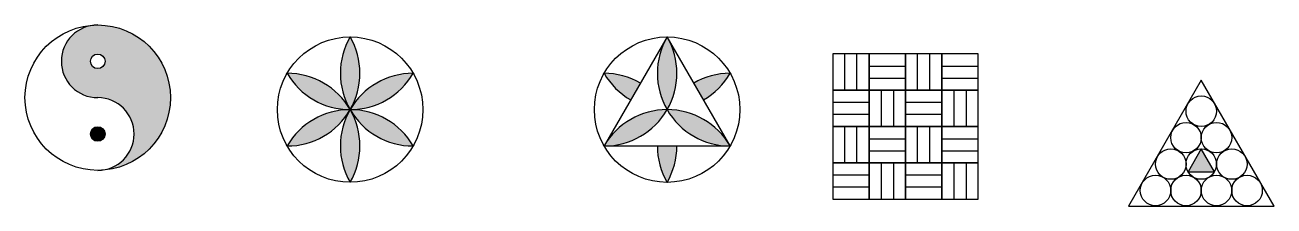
# Model space of a CAD drawing. Header units: millimetres. Extents: x 1823 to 2681, y 1733 to 1858.
import ezdxf

# ---------------------------------------------------------------- set-up
doc = ezdxf.new("R2010")
doc.units = ezdxf.units.MM

msp = doc.modelspace()

# ---------------------------------------------------------------- hatches: boundary and pattern name
h = msp.add_hatch(color=256)
h.dxf.hatch_style = 1
h.paths.add_polyline_path([(1872.64, 1857.76, 1), (1872.64, 1807.76, -1), (1872.64, 1757.76, 0.414214), (1922.64, 1807.76, 0.414214)])
h.paths.add_polyline_path([(1867.64, 1832.76, -1), (1877.64, 1832.76, -1)], flags=16)
h = msp.add_hatch(color=1)
h.dxf.hatch_style = 1
h.paths.add_polyline_path([(2046.12, 1849.53, 0.267949), (2046.12, 1799.53, 0.267949)])
h.paths.add_polyline_path([(2002.82, 1824.53, 0.267949), (2046.12, 1799.53, 0.267949)])
h.paths.add_polyline_path([(2046.12, 1799.53, 0.267949), (2002.82, 1774.53, 0.267949)])
h.paths.add_polyline_path([(2046.12, 1799.53, 0.267949), (2046.12, 1749.53, 0.267949)])
h.paths.add_polyline_path([(2046.12, 1799.53, 0.267949), (2089.42, 1774.53, 0.267949)])
h.paths.add_polyline_path([(2089.42, 1824.53, 0.267949), (2046.12, 1799.53, 0.267949)])
h = msp.add_hatch(color=1)
h.dxf.hatch_style = 1
h.paths.add_polyline_path([(2046.12, 1849.53, 0.267949), (2046.12, 1799.53, 0.267949)])
h.paths.add_polyline_path([(2002.82, 1824.53, 0.267949), (2046.12, 1799.53, 0.267949)])
h.paths.add_polyline_path([(2046.12, 1799.53, 0.267949), (2002.82, 1774.53, 0.267949)])
h.paths.add_polyline_path([(2046.12, 1799.53, 0.267949), (2046.12, 1749.53, 0.267949)])
h.paths.add_polyline_path([(2046.12, 1799.53, 0.267949), (2089.42, 1774.53, 0.267949)])
h.paths.add_polyline_path([(2089.42, 1824.53, 0.267949), (2046.12, 1799.53, 0.267949)])
h = msp.add_hatch(color=1)
h.dxf.hatch_style = 1
h.paths.add_polyline_path([(2263.97, 1849.52, 0.267949), (2263.97, 1799.52, 0.267949)])
h.paths.add_polyline_path([(2220.67, 1824.52, 0.131652), (2238.97, 1806.22), (2245.67, 1817.82, 0.131652)])
h.paths.add_polyline_path([(2263.97, 1799.52, 0.267949), (2220.67, 1774.52, 0.267949)])
h.paths.add_polyline_path([(2270.67, 1774.52), (2257.27, 1774.52, 0.131652), (2263.97, 1749.52, 0.131652)])
h.paths.add_polyline_path([(2263.97, 1799.52, 0.267949), (2307.27, 1774.52, 0.267949)])
h.paths.add_polyline_path([(2307.27, 1824.52, 0.131652), (2282.27, 1817.82), (2288.97, 1806.22, 0.131652)])
h = msp.add_hatch(color=256)
h.dxf.hatch_style = 1
h.paths.add_polyline_path([(1867.64, 1782.76, 1), (1877.64, 1782.76, 1)])
h = msp.add_hatch(color=1)
h.dxf.hatch_style = 1
h.paths.add_polyline_path([(2622.04, 1756.84), (2640.21, 1756.84), (2631.12, 1772.57)])

# ---------------------------------------------------------------- linework, layer by layer
for p, q in [((2263.97, 1849.52), (2220.67, 1774.52)), ((2307.27, 1774.52), (2263.97, 1849.52)), ((2377.82, 1837.84), (2377.82, 1812.84)), ((2402.82, 1837.84), (2377.82, 1837.84)), ((2386.16, 1812.84), (2386.16, 1837.84)), ((2394.49, 1812.84), (2394.49, 1837.84)), ((2402.82, 1812.84), (2402.82, 1837.84)), ((2427.82, 1837.84), (2402.82, 1837.84)), ((2402.82, 1837.84), (2402.82, 1812.84)), ((2427.82, 1812.84), (2427.82, 1837.84)), ((2427.82, 1837.84), (2427.82, 1812.84)), ((2452.82, 1837.84), (2427.82, 1837.84)), ((2436.16, 1812.84), (2436.16, 1837.84)), ((2444.49, 1812.84), (2444.49, 1837.84)), ((2477.82, 1837.84), (2452.82, 1837.84)), ((2452.82, 1837.84), (2452.82, 1812.84)), ((2452.82, 1812.84), (2452.82, 1837.84)), ((2477.82, 1812.84), (2477.82, 1837.84)), ((2402.82, 1829.5), (2427.82, 1829.5)), ((2452.82, 1829.5), (2477.82, 1829.5)), ((2402.82, 1821.17), (2427.82, 1821.17)), ((2452.82, 1821.17), (2477.82, 1821.17)), ((2377.82, 1812.84), (2402.82, 1812.84)), ((2402.82, 1812.84), (2377.82, 1812.84)), ((2377.82, 1812.84), (2377.82, 1787.84)), ((2402.82, 1787.84), (2402.82, 1812.84)), ((2427.82, 1812.84), (2402.82, 1812.84)), ((2402.82, 1812.84), (2402.82, 1787.84)), ((2402.82, 1812.84), (2427.82, 1812.84)), ((2411.16, 1812.84), (2411.16, 1787.84)), ((2419.49, 1812.84), (2419.49, 1787.84)), ((2427.82, 1787.84), (2427.82, 1812.84)), ((2427.82, 1812.84), (2452.82, 1812.84)), ((2452.82, 1812.84), (2427.82, 1812.84)), ((2427.82, 1812.84), (2427.82, 1787.84)), ((2452.82, 1812.84), (2477.82, 1812.84)), ((2452.82, 1787.84), (2452.82, 1812.84)), ((2477.82, 1812.84), (2452.82, 1812.84)), ((2452.82, 1812.84), (2452.82, 1787.84)), ((2461.16, 1812.84), (2461.16, 1787.84)), ((2469.49, 1812.84), (2469.49, 1787.84)), ((2477.82, 1787.84), (2477.82, 1812.84)), ((2402.82, 1804.5), (2377.82, 1804.5)), ((2452.82, 1804.5), (2427.82, 1804.5)), ((2402.82, 1796.17), (2377.82, 1796.17)), ((2452.82, 1796.17), (2427.82, 1796.17)), ((2377.82, 1787.84), (2402.82, 1787.84)), ((2377.82, 1787.84), (2377.82, 1762.84)), ((2402.82, 1787.84), (2377.82, 1787.84)), ((2386.16, 1762.84), (2386.16, 1787.84)), ((2394.49, 1762.84), (2394.49, 1787.84)), ((2402.82, 1787.84), (2427.82, 1787.84)), ((2427.82, 1787.84), (2402.82, 1787.84)), ((2402.82, 1787.84), (2402.82, 1762.84)), ((2402.82, 1762.84), (2402.82, 1787.84)), ((2427.82, 1762.84), (2427.82, 1787.84)), ((2427.82, 1787.84), (2427.82, 1762.84)), ((2452.82, 1787.84), (2427.82, 1787.84)), ((2427.82, 1787.84), (2452.82, 1787.84)), ((2436.16, 1762.84), (2436.16, 1787.84)), ((2444.49, 1762.84), (2444.49, 1787.84)), ((2477.82, 1787.84), (2452.82, 1787.84)), ((2452.82, 1787.84), (2452.82, 1762.84)), ((2452.82, 1762.84), (2452.82, 1787.84)), ((2452.82, 1787.84), (2477.82, 1787.84)), ((2477.82, 1762.84), (2477.82, 1787.84)), ((2402.82, 1779.5), (2427.82, 1779.5)), ((2452.82, 1779.5), (2477.82, 1779.5)), ((2220.67, 1774.52), (2307.27, 1774.52)), ((2402.82, 1771.17), (2427.82, 1771.17)), ((2452.82, 1771.17), (2477.82, 1771.17)), ((2402.82, 1762.84), (2377.82, 1762.84)), ((2377.82, 1762.84), (2377.82, 1737.84)), ((2377.82, 1762.84), (2402.82, 1762.84)), ((2402.82, 1737.84), (2402.82, 1762.84)), ((2427.82, 1762.84), (2402.82, 1762.84)), ((2402.82, 1762.84), (2402.82, 1737.84)), ((2402.82, 1762.84), (2427.82, 1762.84)), ((2411.16, 1762.84), (2411.16, 1737.84)), ((2419.49, 1762.84), (2419.49, 1737.84)), ((2427.82, 1737.84), (2427.82, 1762.84)), ((2427.82, 1762.84), (2452.82, 1762.84)), ((2452.82, 1762.84), (2427.82, 1762.84)), ((2427.82, 1762.84), (2427.82, 1737.84)), ((2477.82, 1762.84), (2452.82, 1762.84)), ((2452.82, 1762.84), (2452.82, 1737.84)), ((2452.82, 1762.84), (2477.82, 1762.84)), ((2452.82, 1737.84), (2452.82, 1762.84)), ((2461.16, 1762.84), (2461.16, 1737.84)), ((2469.49, 1762.84), (2469.49, 1737.84)), ((2477.82, 1737.84), (2477.82, 1762.84)), ((2402.82, 1754.5), (2377.82, 1754.5)), ((2452.82, 1754.5), (2427.82, 1754.5)), ((2402.82, 1746.17), (2377.82, 1746.17)), ((2452.82, 1746.17), (2427.82, 1746.17)), ((2377.82, 1737.84), (2402.82, 1737.84)), ((2402.82, 1737.84), (2427.82, 1737.84)), ((2427.82, 1737.84), (2452.82, 1737.84)), ((2452.82, 1737.84), (2477.82, 1737.84))]:
    msp.add_line(p, q)
for points in [[(2681.12, 1733.22), (2631.12, 1819.82), (2581.12, 1733.22)], [(2631.12, 1772.57), (2622.04, 1756.84), (2640.21, 1756.84)]]:
    msp.add_lwpolyline(points, close=True)
for centre, radius in [((1872.64, 1807.76), 50), ((2046.12, 1799.53), 50), ((2046.12, 1799.53), 50), ((2263.97, 1799.52), 50), ((2263.97, 1799.52), 50), ((1872.64, 1832.76), 5), ((2631.12, 1798.42), 10.49), ((1872.64, 1782.76), 5), ((2620.63, 1780.25), 10.49), ((2641.61, 1780.25), 10.49), ((2610.14, 1762.08), 10.49), ((2631.12, 1762.08), 10.49), ((2652.1, 1762.08), 10.49), ((2599.66, 1743.92), 10.49), ((2620.63, 1743.92), 10.49), ((2641.61, 1743.92), 10.49), ((2662.59, 1743.92), 10.49)]:
    msp.add_circle(centre, radius)
for centre, radius, start, end in [((1872.64, 1832.76), 25, 90, 270), ((2002.82, 1824.53), 50, 270, 30), ((2002.82, 1824.53), 50, 270, 30), ((2089.42, 1824.53), 50, 150, 270), ((2089.42, 1824.53), 50, 150, 270), ((2220.67, 1824.52), 50, 270, 30), ((2220.67, 1824.52), 50, 270, 30), ((2307.27, 1824.52), 50, 150, 270), ((2307.27, 1824.52), 50, 150, 270), ((2046.12, 1849.53), 50, 210, 330), ((2002.82, 1774.53), 50, 330, 90), ((2046.12, 1849.53), 50, 210, 330), ((2002.82, 1774.53), 50, 330, 90), ((2089.42, 1774.53), 50, 90, 210), ((2089.42, 1774.53), 50, 90, 210), ((2263.97, 1849.52), 50, 210, 240), ((2263.97, 1849.52), 50, 210, 240), ((2220.67, 1774.52), 50, 60, 90), ((2220.67, 1774.52), 50, 60, 90), ((2307.27, 1774.52), 50, 90, 120), ((2307.27, 1774.52), 50, 90, 120), ((2263.97, 1849.52), 50, 300, 330), ((2263.97, 1849.52), 50, 300, 330), ((1872.64, 1782.76), 25, 270, 90), ((2046.12, 1749.53), 50, 30, 150), ((2046.12, 1749.53), 50, 30, 150), ((2263.97, 1749.52), 50, 30, 150), ((2263.97, 1749.52), 50, 30, 150), ((2307.27, 1774.52), 50, 180, 210), ((2307.27, 1774.52), 50, 180, 210), ((2220.67, 1774.52), 50, 330, 360), ((2220.67, 1774.52), 50, 330, 360)]:
    msp.add_arc(centre, radius, start, end)

doc.saveas('drawing.dxf')
